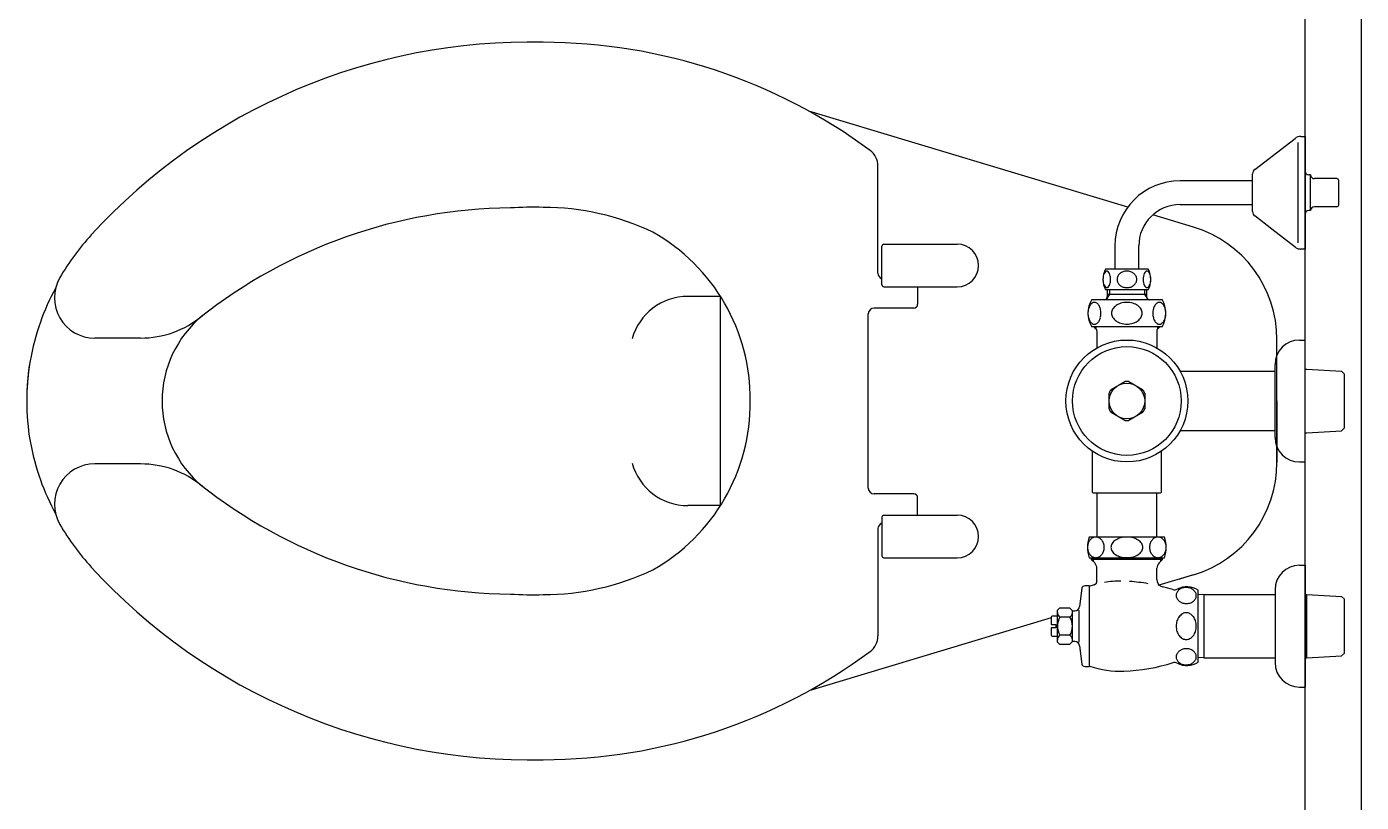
# Model space of a CAD drawing. Header units: millimetres. Extents: x 16332047 to 33387680, y -14835522 to -7015081.
# Drawn here: x 16627831 to 16628472, y -7659390 to -7659018 of the extents above; entities that cross this region are included whole.
import ezdxf

# ---------------------------------------------------------------- set-up
doc = ezdxf.new("R2010")
doc.units = ezdxf.units.MM
doc.header["$LTSCALE"] = 300
doc.header["$MEASUREMENT"] = 0
doc.layers.add('건물', color=8, linetype='CONTINUOUS')

msp = doc.modelspace()

# ---------------------------------------------------------------- linework, layer by layer
at = {"layer": '건물'}
for p, q in [((16628471.89, -7657592.83), (16628471.89, -7660427.83)), ((16628444.91, -7660220.83), (16628444.89, -7658780.83)), ((16628359.77, -7659105.08), (16628206.76, -7659058.95)), ((16628359.77, -7659105.08), (16628206.76, -7659058.95)), ((16628420.75, -7659086.93), (16628440.08, -7659072.03)), ((16628420.75, -7659086.93), (16628440.08, -7659072.03)), ((16628441.38, -7659074.01), (16628441.38, -7659122.17)), ((16628441.38, -7659074.01), (16628441.38, -7659122.17)), ((16628442.83, -7659071.09), (16628444.89, -7659071.09)), ((16628442.83, -7659071.09), (16628444.89, -7659071.09)), ((16628444.89, -7659071.09), (16628444.89, -7659125.09)), ((16628444.89, -7659071.09), (16628444.89, -7659125.09)), ((16628239.94, -7659136.71), (16628239.94, -7659085.31)), ((16628239.94, -7659136.71), (16628239.94, -7659085.31)), ((16628419.69, -7659092.37), (16628384.91, -7659092.37)), ((16628419.69, -7659092.37), (16628384.91, -7659092.37)), ((16628419.69, -7659107.11), (16628419.69, -7659089.07)), ((16628419.69, -7659107.11), (16628419.69, -7659089.07)), ((16628447.59, -7659089.54), (16628446.69, -7659089.54)), ((16628447.59, -7659089.54), (16628446.69, -7659089.54)), ((16628447.59, -7659106.64), (16628447.59, -7659089.54)), ((16628447.59, -7659106.64), (16628447.59, -7659089.54)), ((16628460.19, -7659091.34), (16628449.39, -7659091.34)), ((16628460.19, -7659091.34), (16628449.39, -7659091.34)), ((16628461.09, -7659103.94), (16628461.09, -7659092.24)), ((16628461.09, -7659103.94), (16628461.09, -7659092.24)), ((16628384.91, -7659103.8), (16628419.69, -7659103.8)), ((16628384.91, -7659103.8), (16628419.69, -7659103.8)), ((16628447.59, -7659106.64), (16628446.69, -7659106.64)), ((16628447.59, -7659106.64), (16628446.69, -7659106.64)), ((16628460.19, -7659104.84), (16628449.39, -7659104.84)), ((16628460.19, -7659104.84), (16628449.39, -7659104.84)), ((16628391.38, -7659114.61), (16628371.85, -7659108.72)), ((16628391.38, -7659114.61), (16628371.85, -7659108.72)), ((16628428.94, -7659115.57), (16628420.75, -7659109.25)), ((16628428.94, -7659115.57), (16628420.75, -7659109.25)), ((16628440.08, -7659124.15), (16628428.94, -7659115.57)), ((16628440.08, -7659124.15), (16628428.94, -7659115.57)), ((16628241.8, -7659142.28), (16628241.8, -7659123.71)), ((16628241.8, -7659142.28), (16628241.8, -7659123.71)), ((16628242.73, -7659122.78), (16628278.01, -7659122.78)), ((16628242.73, -7659122.78), (16628278.01, -7659122.78)), ((16628353.68, -7659123.6), (16628353.68, -7659134.72)), ((16628353.68, -7659123.6), (16628353.68, -7659134.72)), ((16628365.11, -7659134.72), (16628365.11, -7659123.6)), ((16628365.11, -7659134.72), (16628365.11, -7659123.6)), ((16628444.89, -7659125.09), (16628442.83, -7659125.09)), ((16628444.89, -7659125.09), (16628442.83, -7659125.09)), ((16628369.65, -7659134.72), (16628349.13, -7659134.72)), ((16628369.65, -7659134.72), (16628349.13, -7659134.72)), ((16628242.73, -7659143.21), (16628278.01, -7659143.21)), ((16628242.73, -7659143.21), (16628278.01, -7659143.21)), ((16628258.98, -7659143.21), (16628258.98, -7659151.56)), ((16628258.98, -7659143.21), (16628258.98, -7659151.56)), ((16628369.65, -7659144.62), (16628349.13, -7659144.62)), ((16628369.65, -7659144.62), (16628349.13, -7659144.62)), ((16628349.96, -7659144.62), (16628349.96, -7659148.04)), ((16628349.96, -7659144.62), (16628349.96, -7659148.04)), ((16628351.01, -7659144.62), (16628351.01, -7659146.69)), ((16628351.01, -7659144.62), (16628351.01, -7659146.69)), ((16628367.78, -7659144.62), (16628367.78, -7659146.69)), ((16628367.78, -7659144.62), (16628367.78, -7659146.69)), ((16628368.82, -7659144.62), (16628368.82, -7659148.04)), ((16628368.82, -7659144.62), (16628368.82, -7659148.04)), ((16628164.37, -7659147.83), (16628148.73, -7659147.83)), ((16628164.37, -7659147.83), (16628148.73, -7659147.83)), ((16628164.37, -7659248.15), (16628164.37, -7659147.83)), ((16628164.37, -7659248.15), (16628164.37, -7659147.83)), ((16628376.27, -7659149.39), (16628342.52, -7659149.39)), ((16628376.27, -7659149.39), (16628342.52, -7659149.39)), ((16628351.01, -7659146.69), (16628349.74, -7659148.79)), ((16628351.01, -7659146.69), (16628349.74, -7659148.79)), ((16628349.96, -7659146.69), (16628368.82, -7659146.69)), ((16628349.96, -7659146.69), (16628368.82, -7659146.69)), ((16628367.78, -7659146.69), (16628369.05, -7659148.79)), ((16628367.78, -7659146.69), (16628369.05, -7659148.79)), ((16628235.3, -7659239.77), (16628235.3, -7659156.21)), ((16628235.3, -7659239.77), (16628235.3, -7659156.21)), ((16628257.12, -7659153.42), (16628238.09, -7659153.42)), ((16628257.12, -7659153.42), (16628238.09, -7659153.42)), ((16628376.27, -7659162.44), (16628342.52, -7659162.44)), ((16628376.27, -7659162.44), (16628342.52, -7659162.44)), ((16628344.55, -7659163.35), (16628343.64, -7659162.44)), ((16628344.55, -7659163.35), (16628343.64, -7659162.44)), ((16628344.55, -7659163.35), (16628343.64, -7659162.44)), ((16628344.55, -7659163.35), (16628343.64, -7659162.44)), ((16628344.55, -7659162.44), (16628344.55, -7659163.35)), ((16628344.55, -7659162.44), (16628344.55, -7659163.35)), ((16628344.56, -7659163.35), (16628344.55, -7659163.35)), ((16628344.56, -7659163.35), (16628344.55, -7659163.35)), ((16628344.56, -7659163.35), (16628344.55, -7659163.35)), ((16628344.56, -7659163.35), (16628344.55, -7659163.35)), ((16628374.23, -7659163.35), (16628374.23, -7659162.44)), ((16628375.14, -7659162.44), (16628374.23, -7659163.35)), ((16628374.23, -7659163.35), (16628374.23, -7659162.44)), ((16628375.14, -7659162.44), (16628374.23, -7659163.35)), ((16628374.23, -7659163.35), (16628374.23, -7659163.35)), ((16628374.23, -7659163.35), (16628374.23, -7659163.35)), ((16627886.06, -7659167.81), (16627864.04, -7659167.81)), ((16627886.06, -7659167.81), (16627864.04, -7659167.81)), ((16628345.08, -7659172.48), (16628345.08, -7659164.62)), ((16628345.08, -7659172.48), (16628345.08, -7659164.62)), ((16628373.7, -7659164.62), (16628373.7, -7659172.48)), ((16628373.7, -7659164.62), (16628373.7, -7659172.48)), ((16628431.39, -7659197.99), (16628431.39, -7659168.46)), ((16628431.39, -7659227.51), (16628431.39, -7659168.46)), ((16628431.39, -7659197.99), (16628431.39, -7659168.46)), ((16628431.39, -7659227.51), (16628431.39, -7659168.46)), ((16628442.28, -7659168.74), (16628444.89, -7659168.74)), ((16628442.28, -7659168.74), (16628444.89, -7659168.74)), ((16628444.89, -7659169.1), (16628444.89, -7659168.74)), ((16628444.89, -7659169.1), (16628444.89, -7659168.74)), ((16628444.89, -7659226.88), (16628444.89, -7659169.1)), ((16628444.89, -7659226.88), (16628444.89, -7659169.1)), ((16628430.49, -7659215.45), (16628430.49, -7659180.53)), ((16628430.49, -7659215.45), (16628430.49, -7659180.53)), ((16628444.89, -7659182.78), (16628445.79, -7659182.78)), ((16628444.89, -7659182.78), (16628445.79, -7659182.78)), ((16628445.79, -7659182.78), (16628462.44, -7659183.69)), ((16628445.79, -7659182.78), (16628462.44, -7659183.69)), ((16628351.84, -7659192.47), (16628358.39, -7659188.68)), ((16628351.84, -7659192.47), (16628358.39, -7659188.68)), ((16628360.4, -7659188.68), (16628366.95, -7659192.47)), ((16628360.4, -7659188.68), (16628366.95, -7659192.47)), ((16628384.92, -7659183.7), (16628430.49, -7659183.7)), ((16628384.92, -7659183.7), (16628430.49, -7659183.7)), ((16628463.79, -7659185.05), (16628462.44, -7659183.69)), ((16628463.79, -7659185.05), (16628462.44, -7659183.69)), ((16628463.79, -7659210.93), (16628463.79, -7659185.05)), ((16628463.79, -7659210.93), (16628463.79, -7659185.05)), ((16628350.83, -7659201.77), (16628350.83, -7659194.2)), ((16628350.83, -7659201.77), (16628350.83, -7659194.2)), ((16628367.95, -7659194.2), (16628367.95, -7659201.77)), ((16628367.95, -7659194.2), (16628367.95, -7659201.77)), ((16628431.39, -7659197.99), (16628431.39, -7659227.51)), ((16628431.39, -7659197.99), (16628431.39, -7659227.51)), ((16628358.39, -7659207.3), (16628351.84, -7659203.51)), ((16628358.39, -7659207.3), (16628351.84, -7659203.51)), ((16628366.95, -7659203.51), (16628360.4, -7659207.3)), ((16628366.95, -7659203.51), (16628360.4, -7659207.3)), ((16628430.49, -7659212.28), (16628384.92, -7659212.28)), ((16628430.49, -7659212.28), (16628384.92, -7659212.28)), ((16628444.89, -7659213.2), (16628445.79, -7659213.2)), ((16628444.89, -7659213.2), (16628445.79, -7659213.2)), ((16628445.79, -7659213.2), (16628462.44, -7659212.29)), ((16628445.79, -7659213.2), (16628462.44, -7659212.29)), ((16628463.79, -7659210.93), (16628462.44, -7659212.29)), ((16628463.79, -7659210.93), (16628462.44, -7659212.29)), ((16627886.06, -7659228.16), (16627864.04, -7659228.16)), ((16627886.06, -7659228.16), (16627864.04, -7659228.16)), ((16628342.74, -7659222.04), (16628342.74, -7659241.64)), ((16628342.74, -7659222.04), (16628342.74, -7659241.64)), ((16628376.04, -7659241.64), (16628376.04, -7659222.04)), ((16628376.04, -7659241.64), (16628376.04, -7659222.04)), ((16628442.28, -7659227.24), (16628444.89, -7659227.24)), ((16628442.28, -7659227.24), (16628444.89, -7659227.24)), ((16628444.89, -7659227.24), (16628444.89, -7659226.88)), ((16628444.89, -7659227.24), (16628444.89, -7659226.88)), ((16628257.12, -7659242.56), (16628238.09, -7659242.56)), ((16628257.12, -7659242.56), (16628238.09, -7659242.56)), ((16628258.98, -7659252.77), (16628258.98, -7659244.41)), ((16628258.98, -7659252.77), (16628258.98, -7659244.41)), ((16628343.19, -7659242.09), (16628375.59, -7659242.09)), ((16628343.19, -7659242.09), (16628375.59, -7659242.09)), ((16628344.99, -7659242.32), (16628344.99, -7659242.09)), ((16628345.13, -7659242.09), (16628344.99, -7659242.32)), ((16628344.99, -7659242.32), (16628344.99, -7659242.09)), ((16628345.13, -7659242.09), (16628344.99, -7659242.32)), ((16628344.99, -7659242.32), (16628344.99, -7659263.24)), ((16628344.99, -7659242.32), (16628344.99, -7659263.24)), ((16628373.66, -7659242.09), (16628373.79, -7659242.32)), ((16628373.66, -7659242.09), (16628373.79, -7659242.32)), ((16628373.79, -7659242.32), (16628373.79, -7659242.09)), ((16628373.79, -7659242.32), (16628373.79, -7659242.09)), ((16628373.79, -7659263.24), (16628373.79, -7659242.32)), ((16628373.79, -7659263.24), (16628373.79, -7659242.32)), ((16628164.37, -7659248.15), (16628148.73, -7659248.15)), ((16628164.37, -7659248.15), (16628148.73, -7659248.15)), ((16628241.8, -7659253.7), (16628241.8, -7659272.27)), ((16628241.8, -7659253.7), (16628241.8, -7659272.27)), ((16628242.73, -7659252.77), (16628278.01, -7659252.77)), ((16628242.73, -7659252.77), (16628278.01, -7659252.77)), ((16628239.94, -7659259.27), (16628239.94, -7659310.67)), ((16628239.94, -7659259.27), (16628239.94, -7659310.67)), ((16628377.42, -7659263.24), (16628341.37, -7659263.24)), ((16628377.42, -7659263.24), (16628341.37, -7659263.24)), ((16628341.37, -7659273.14), (16628341.39, -7659273.14)), ((16628341.37, -7659273.14), (16628377.39, -7659273.14)), ((16628341.37, -7659273.14), (16628341.39, -7659273.14)), ((16628341.37, -7659273.14), (16628377.39, -7659273.14)), ((16628342.29, -7659273.14), (16628342.29, -7659274.02)), ((16628342.29, -7659273.14), (16628342.29, -7659274.02)), ((16628343.21, -7659273.14), (16628343.21, -7659274.94)), ((16628343.21, -7659273.14), (16628343.21, -7659274.94)), ((16628375.58, -7659273.14), (16628375.58, -7659274.94)), ((16628375.58, -7659273.14), (16628375.58, -7659274.94)), ((16628376.49, -7659274.02), (16628376.49, -7659273.14)), ((16628376.49, -7659274.02), (16628376.49, -7659273.14)), ((16628377.39, -7659273.14), (16628377.42, -7659273.14)), ((16628377.39, -7659273.14), (16628377.42, -7659273.14)), ((16628242.73, -7659273.2), (16628278.01, -7659273.2)), ((16628242.73, -7659273.2), (16628278.01, -7659273.2)), ((16628342.29, -7659274.02), (16628343.94, -7659275.67)), ((16628376.49, -7659274.02), (16628342.29, -7659274.02)), ((16628342.29, -7659274.02), (16628343.94, -7659275.67)), ((16628376.49, -7659274.02), (16628342.29, -7659274.02)), ((16628344.99, -7659284.45), (16628344.99, -7659278.22)), ((16628344.99, -7659284.45), (16628344.99, -7659278.22)), ((16628373.79, -7659283.58), (16628373.79, -7659278.22)), ((16628373.79, -7659283.58), (16628373.79, -7659278.22)), ((16628374.85, -7659275.67), (16628376.49, -7659274.02)), ((16628374.85, -7659275.67), (16628376.49, -7659274.02)), ((16628442.28, -7659276.74), (16628444.89, -7659276.74)), ((16628442.28, -7659276.74), (16628444.89, -7659276.74)), ((16628444.89, -7659276.74), (16628444.89, -7659335.24)), ((16628444.89, -7659276.74), (16628444.89, -7659335.24)), ((16628391.38, -7659281.37), (16628374.24, -7659286.53)), ((16628391.38, -7659281.37), (16628374.24, -7659286.53)), ((16628391.38, -7659281.37), (16628384.58, -7659283.42)), ((16628391.38, -7659281.37), (16628384.58, -7659283.42)), ((16628337.8, -7659287.82), (16628336.69, -7659296.6)), ((16628337.8, -7659287.82), (16628336.69, -7659296.6)), ((16628341.12, -7659286.64), (16628339.14, -7659286.64)), ((16628341.12, -7659286.64), (16628339.14, -7659286.64)), ((16628341.39, -7659287.09), (16628341.67, -7659286.82)), ((16628341.39, -7659287.09), (16628341.67, -7659286.82)), ((16628341.39, -7659325.07), (16628341.39, -7659286.91)), ((16628341.39, -7659325.07), (16628341.39, -7659286.91)), ((16628341.39, -7659288.44), (16628341.39, -7659287.09)), ((16628341.39, -7659288.44), (16628341.39, -7659287.09)), ((16628393.59, -7659323.29), (16628393.59, -7659288.69)), ((16628393.59, -7659323.29), (16628393.59, -7659288.69)), ((16628396.29, -7659290.78), (16628393.59, -7659290.93)), ((16628396.29, -7659290.78), (16628393.59, -7659290.93)), ((16628396.29, -7659290.78), (16628430.49, -7659290.78)), ((16628396.29, -7659290.78), (16628396.29, -7659321.2)), ((16628396.29, -7659290.78), (16628430.49, -7659290.78)), ((16628396.29, -7659290.78), (16628396.29, -7659321.2)), ((16628430.49, -7659288.53), (16628430.49, -7659323.45)), ((16628430.49, -7659288.53), (16628430.49, -7659323.45)), ((16628444.89, -7659290.78), (16628445.79, -7659290.78)), ((16628444.89, -7659290.78), (16628445.79, -7659290.78)), ((16628445.79, -7659292.29), (16628444.89, -7659291.77)), ((16628445.79, -7659292.29), (16628444.89, -7659291.77)), ((16628445.79, -7659290.78), (16628462.44, -7659291.69)), ((16628445.79, -7659321.2), (16628445.79, -7659290.78)), ((16628445.79, -7659290.78), (16628462.44, -7659291.69)), ((16628445.79, -7659321.2), (16628445.79, -7659290.78)), ((16628463.79, -7659293.05), (16628462.44, -7659291.69)), ((16628463.79, -7659293.05), (16628462.44, -7659291.69)), ((16628326.09, -7659298.38), (16628327.26, -7659297.21)), ((16628326.09, -7659298.38), (16628327.26, -7659297.21)), ((16628326.09, -7659313.59), (16628326.09, -7659298.38)), ((16628326.09, -7659313.59), (16628326.09, -7659298.38)), ((16628327.26, -7659297.21), (16628331.9, -7659297.21)), ((16628327.26, -7659297.21), (16628331.9, -7659297.21)), ((16628331.9, -7659297.21), (16628333.25, -7659298.56)), ((16628331.9, -7659297.21), (16628333.25, -7659298.56)), ((16628333.25, -7659313.41), (16628333.25, -7659298.56)), ((16628333.25, -7659298.56), (16628334.46, -7659298.56)), ((16628333.25, -7659313.41), (16628333.25, -7659298.56)), ((16628333.25, -7659298.56), (16628334.46, -7659298.56)), ((16628336.44, -7659313.59), (16628336.44, -7659298.38)), ((16628336.44, -7659313.59), (16628336.44, -7659298.38)), ((16628463.79, -7659318.93), (16628463.79, -7659293.05)), ((16628463.79, -7659318.93), (16628463.79, -7659293.05)), ((16628323.05, -7659301.97), (16628206.76, -7659337.03)), ((16628323.05, -7659301.97), (16628206.76, -7659337.03)), ((16628323.05, -7659301.71), (16628323.05, -7659305.18)), ((16628323.05, -7659301.71), (16628323.05, -7659305.18)), ((16628323.05, -7659305.18), (16628325.3, -7659305.18)), ((16628323.05, -7659305.18), (16628325.3, -7659305.18)), ((16628326.09, -7659301.26), (16628323.5, -7659301.26)), ((16628326.09, -7659301.26), (16628323.5, -7659301.26)), ((16628325.3, -7659305.18), (16628325.3, -7659305.99)), ((16628325.3, -7659305.18), (16628325.3, -7659305.99)), ((16628326.09, -7659301.26), (16628326.09, -7659301.04)), ((16628326.09, -7659301.26), (16628326.09, -7659301.04)), ((16628332.08, -7659301.6), (16628327.26, -7659301.6)), ((16628332.08, -7659301.6), (16628327.26, -7659301.6)), ((16628323.05, -7659306.8), (16628323.05, -7659310.26)), ((16628325.3, -7659306.8), (16628323.05, -7659306.8)), ((16628323.05, -7659306.8), (16628323.05, -7659310.26)), ((16628325.3, -7659306.8), (16628323.05, -7659306.8)), ((16628323.5, -7659310.71), (16628326.09, -7659310.71)), ((16628323.5, -7659310.71), (16628326.09, -7659310.71)), ((16628325.3, -7659305.99), (16628325.3, -7659306.8)), ((16628325.3, -7659305.99), (16628325.3, -7659306.8)), ((16628326.09, -7659310.94), (16628326.09, -7659310.71)), ((16628326.09, -7659310.94), (16628326.09, -7659310.71)), ((16628332.08, -7659310.38), (16628327.26, -7659310.38)), ((16628332.08, -7659310.38), (16628327.26, -7659310.38)), ((16628327.26, -7659314.76), (16628326.09, -7659313.59)), ((16628327.26, -7659314.76), (16628326.09, -7659313.59)), ((16628331.9, -7659314.76), (16628327.26, -7659314.76)), ((16628331.9, -7659314.76), (16628327.26, -7659314.76)), ((16628333.25, -7659313.41), (16628331.9, -7659314.76)), ((16628333.25, -7659313.41), (16628331.9, -7659314.76)), ((16628334.46, -7659313.41), (16628333.25, -7659313.41)), ((16628334.46, -7659313.41), (16628333.25, -7659313.41)), ((16628336.69, -7659315.38), (16628337.8, -7659324.16)), ((16628336.69, -7659315.38), (16628337.8, -7659324.16)), ((16628396.29, -7659321.2), (16628393.59, -7659321.05)), ((16628396.29, -7659321.2), (16628393.59, -7659321.05)), ((16628396.29, -7659321.2), (16628430.49, -7659321.2)), ((16628396.29, -7659321.2), (16628430.49, -7659321.2)), ((16628445.79, -7659319.69), (16628444.89, -7659320.21)), ((16628445.79, -7659319.69), (16628444.89, -7659320.21)), ((16628444.89, -7659321.2), (16628445.79, -7659321.2)), ((16628444.89, -7659321.2), (16628445.79, -7659321.2)), ((16628445.79, -7659321.2), (16628462.44, -7659320.29)), ((16628445.79, -7659321.2), (16628462.44, -7659320.29)), ((16628463.79, -7659318.93), (16628462.44, -7659320.29)), ((16628463.79, -7659318.93), (16628462.44, -7659320.29)), ((16628339.14, -7659325.34), (16628341.12, -7659325.34)), ((16628339.14, -7659325.34), (16628341.12, -7659325.34)), ((16628341.67, -7659325.16), (16628341.39, -7659324.89)), ((16628341.67, -7659325.16), (16628341.39, -7659324.89)), ((16628442.28, -7659335.24), (16628444.89, -7659335.24)), ((16628442.28, -7659335.24), (16628444.89, -7659335.24))]:
    msp.add_line(p, q, dxfattribs=at)
for radius in [29.25, 29.25, 26.1, 26.1, 8.56, 8.56]:
    msp.add_circle((16628359.39, -7659197.99), radius, dxfattribs=at)
for centre, radius, start, end in [((16628072.54, -7659310.91), 285.04, 88.63682, 137.49609), ((16628072.54, -7659310.91), 285.04, 88.63682, 137.49609), ((16628078.78, -7659290.56), 264.62, 53.4988, 89.8822), ((16628078.78, -7659290.56), 264.62, 53.4988, 89.8822), ((16628442.83, -7659075.59), 4.5, 90, 127.62623), ((16628442.83, -7659075.59), 4.5, 90, 127.62623), ((16628230.66, -7659085.31), 9.28, 0, 53.4988), ((16628230.66, -7659085.31), 9.28, 0, 53.4988), ((16628422.39, -7659089.07), 2.7, 127.62623, 150.54258), ((16628422.39, -7659089.07), 2.7, 127.62623, 150.54258), ((16628384.91, -7659123.6), 31.23, 90, 180), ((16628384.91, -7659123.6), 31.23, 90, 180), ((16628422.39, -7659089.07), 2.7, 150.54258, 180), ((16628422.39, -7659089.07), 2.7, 150.54258, 180), ((16628446.69, -7659087.74), 1.8, 180, 270), ((16628446.69, -7659087.74), 1.8, 180, 270), ((16628449.39, -7659089.54), 1.8, 180, 270), ((16628449.39, -7659089.54), 1.8, 180, 270), ((16628460.19, -7659092.24), 0.9, 0, 90), ((16628460.19, -7659092.24), 0.9, 0, 90), ((16628065.82, -7659348.82), 243.44, 90.53919, 128.38027), ((16628065.82, -7659348.82), 243.44, 90.53919, 128.38027), ((16628073.88, -7659259.16), 154.12, 87.97752, 93.85082), ((16628073.88, -7659259.16), 154.12, 87.97752, 93.85082), ((16628079.32, -7659227.7), 122.56, 64.60727, 90), ((16628079.32, -7659227.7), 122.56, 64.60727, 90), ((16628384.91, -7659123.6), 19.8, 90, 180), ((16628384.91, -7659123.6), 19.8, 90, 180), ((16628446.69, -7659108.44), 1.8, 90, 180), ((16628446.69, -7659108.44), 1.8, 90, 180), ((16628449.39, -7659106.64), 1.8, 90, 180), ((16628449.39, -7659106.64), 1.8, 90, 180), ((16628460.19, -7659103.94), 0.9, 270, 0), ((16628460.19, -7659103.94), 0.9, 270, 0), ((16628422.39, -7659107.11), 2.7, 180, 209.45742), ((16628422.39, -7659107.11), 2.7, 180, 209.45742), ((16628422.39, -7659107.11), 2.7, 209.45742, 232.37377), ((16628422.39, -7659107.11), 2.7, 209.45742, 232.37377), ((16627949.33, -7659197.99), 117.92, 137.49609, 149.87533), ((16627949.33, -7659197.99), 117.92, 137.49609, 149.87533), ((16628086.75, -7659197.06), 91.92, 359.42124, 60.59678), ((16628086.75, -7659197.06), 91.92, 359.42124, 60.59678), ((16628375.15, -7659168.46), 56.25, 0, 73.22312), ((16628375.15, -7659168.46), 56.25, 0, 73.22312), ((16628242.73, -7659123.71), 0.928, 90, 180), ((16628242.73, -7659123.71), 0.928, 90, 180), ((16628278.01, -7659133), 10.21, 270, 90), ((16628278.01, -7659133), 10.21, 270, 90), ((16628442.83, -7659120.59), 4.5, 232.37376, 250.08149), ((16628442.83, -7659120.59), 4.5, 232.37376, 250.08149), ((16628442.83, -7659120.59), 4.5, 250.08149, 270), ((16628442.83, -7659120.59), 4.5, 250.08149, 270), ((16628242.73, -7659136.71), 2.79, 180, 250.52878), ((16628242.73, -7659136.71), 2.79, 180, 250.52878), ((16628358.61, -7659139.67), 10.69, 152.41827, 207.58173), ((16628358.61, -7659139.67), 10.69, 152.41827, 207.58173), ((16628356.33, -7659139.67), 8.41, 169.03413, 179.99996), ((16628356.33, -7659139.67), 8.41, 169.03413, 179.99996), ((16628353.07, -7659139.04), 5.09, 154.93055, 169.03407), ((16628353.07, -7659139.04), 5.09, 154.93055, 169.03407), ((16628351.03, -7659138.08), 2.84, 131.52422, 154.93056), ((16628351.03, -7659138.08), 2.84, 131.52422, 154.93056), ((16628349.76, -7659136.65), 0.929, 89.99997, 131.52429), ((16628349.76, -7659136.65), 0.929, 89.99997, 131.52429), ((16628349.76, -7659136.65), 0.929, 48.47574, 90.00006), ((16628349.76, -7659136.65), 0.929, 48.47574, 90.00006), ((16628348.5, -7659138.08), 2.84, 25.06944, 48.47579), ((16628348.5, -7659138.08), 2.84, 25.06944, 48.47579), ((16628346.45, -7659139.04), 5.09, 10.96593, 25.06945), ((16628346.45, -7659139.04), 5.09, 10.96593, 25.06945), ((16628343.2, -7659139.67), 8.41, 0.00004, 10.96587), ((16628343.2, -7659139.67), 8.41, 0.00004, 10.96587), ((16628357.98, -7659139.67), 3.33, 153.62527, 179.99995), ((16628357.98, -7659139.67), 3.33, 153.62527, 179.99995), ((16628358.66, -7659140.01), 4.09, 129.87378, 153.62526), ((16628358.66, -7659140.01), 4.09, 129.87378, 153.62526), ((16628359.11, -7659140.54), 4.78, 109.08629, 129.87376), ((16628359.11, -7659140.54), 4.78, 109.08629, 129.87376), ((16628359.39, -7659141.37), 5.66, 90, 109.08636), ((16628359.39, -7659141.37), 5.66, 90, 109.08636), ((16628359.39, -7659141.37), 5.66, 70.91364, 90), ((16628359.39, -7659141.37), 5.66, 70.91364, 90), ((16628359.68, -7659140.54), 4.78, 50.12622, 70.91369), ((16628359.68, -7659140.54), 4.78, 50.12622, 70.91369), ((16628360.12, -7659140.01), 4.09, 26.37476, 50.12624), ((16628360.12, -7659140.01), 4.09, 26.37476, 50.12624), ((16628360.81, -7659139.67), 3.33, 0.00005, 26.37473), ((16628360.81, -7659139.67), 3.33, 0.00005, 26.37473), ((16628375.59, -7659139.67), 8.41, 169.03413, 179.99996), ((16628375.59, -7659139.67), 8.41, 169.03413, 179.99996), ((16628372.33, -7659139.04), 5.09, 154.93055, 169.03407), ((16628372.33, -7659139.04), 5.09, 154.93055, 169.03407), ((16628370.29, -7659138.08), 2.84, 131.52421, 154.93056), ((16628370.29, -7659138.08), 2.84, 131.52421, 154.93056), ((16628369.02, -7659136.65), 0.929, 89.99994, 131.52426), ((16628369.02, -7659136.65), 0.929, 89.99994, 131.52426), ((16628369.02, -7659136.65), 0.929, 48.47572, 90.00003), ((16628369.02, -7659136.65), 0.929, 48.47571, 90.00003), ((16628367.76, -7659138.08), 2.84, 25.06944, 48.47578), ((16628367.76, -7659138.08), 2.84, 25.06944, 48.47578), ((16628360.18, -7659139.67), 10.69, 332.41827, 27.58173), ((16628360.18, -7659139.67), 10.69, 332.41827, 27.58173), ((16628365.71, -7659139.04), 5.09, 10.96593, 25.06945), ((16628365.71, -7659139.04), 5.09, 10.96593, 25.06945), ((16628362.46, -7659139.67), 8.41, 0.00004, 10.96587), ((16628362.46, -7659139.67), 8.41, 0.00004, 10.96587), ((16627943.91, -7659197.99), 112.5, 151.22818, 160.35031), ((16627943.91, -7659197.99), 112.5, 151.22818, 160.35031), ((16627864.04, -7659148.5), 19.31, 149.87533, 270), ((16627864.04, -7659148.5), 19.31, 149.87533, 270), ((16628242.73, -7659142.28), 0.928, 180, 270), ((16628242.73, -7659142.28), 0.928, 180, 270), ((16628356.33, -7659139.67), 8.41, 180.00004, 190.96587), ((16628356.33, -7659139.67), 8.41, 180.00004, 190.96587), ((16628353.07, -7659140.3), 5.09, 190.96593, 205.06945), ((16628353.07, -7659140.3), 5.09, 190.96593, 205.06945), ((16628351.03, -7659141.26), 2.84, 205.06944, 228.47579), ((16628351.03, -7659141.26), 2.84, 205.06944, 228.47579), ((16628349.76, -7659142.68), 0.929, 228.47572, 270.00003), ((16628349.76, -7659142.68), 0.929, 228.47572, 270.00003), ((16628349.76, -7659142.68), 0.929, 269.99994, 311.52426), ((16628349.76, -7659142.68), 0.929, 269.99994, 311.52426), ((16628348.5, -7659141.26), 2.84, 311.52422, 334.93056), ((16628348.5, -7659141.26), 2.84, 311.52422, 334.93056), ((16628346.45, -7659140.3), 5.09, 334.93055, 349.03407), ((16628346.45, -7659140.3), 5.09, 334.93055, 349.03407), ((16628343.2, -7659139.67), 8.41, 349.03413, 359.99996), ((16628343.2, -7659139.67), 8.41, 349.03413, 359.99996), ((16628357.98, -7659139.67), 3.33, 180.00005, 206.37473), ((16628357.98, -7659139.67), 3.33, 180.00005, 206.37473), ((16628358.66, -7659139.33), 4.09, 206.37474, 230.12622), ((16628358.66, -7659139.33), 4.09, 206.37474, 230.12622), ((16628359.11, -7659138.8), 4.78, 230.12624, 250.91371), ((16628359.11, -7659138.8), 4.78, 230.12624, 250.91371), ((16628359.39, -7659137.97), 5.66, 250.91364, 270), ((16628359.39, -7659137.97), 5.66, 250.91364, 270), ((16628359.39, -7659137.97), 5.66, 270, 289.08636), ((16628359.39, -7659137.97), 5.66, 270, 289.08636), ((16628359.68, -7659138.8), 4.78, 289.08631, 309.87378), ((16628359.68, -7659138.8), 4.78, 289.08631, 309.87378), ((16628360.12, -7659139.33), 4.09, 309.87376, 333.62524), ((16628360.12, -7659139.33), 4.09, 309.87376, 333.62524), ((16628360.81, -7659139.67), 3.33, 333.62527, 359.99995), ((16628360.81, -7659139.67), 3.33, 333.62527, 359.99995), ((16628375.59, -7659139.67), 8.41, 180.00004, 190.96587), ((16628375.59, -7659139.67), 8.41, 180.00004, 190.96587), ((16628372.33, -7659140.3), 5.09, 190.96593, 205.06945), ((16628372.33, -7659140.3), 5.09, 190.96593, 205.06945), ((16628370.29, -7659141.26), 2.84, 205.06944, 228.47578), ((16628370.29, -7659141.26), 2.84, 205.06944, 228.47578), ((16628369.02, -7659142.68), 0.929, 228.47574, 270.00006), ((16628369.02, -7659142.68), 0.929, 228.47574, 270.00006), ((16628369.02, -7659142.68), 0.929, 269.99997, 311.52428), ((16628369.02, -7659142.68), 0.929, 269.99997, 311.52428), ((16628367.76, -7659141.26), 2.84, 311.52421, 334.93056), ((16628367.76, -7659141.26), 2.84, 311.52421, 334.93056), ((16628365.71, -7659140.3), 5.09, 334.93055, 349.03407), ((16628365.71, -7659140.3), 5.09, 334.93055, 349.03407), ((16628362.46, -7659139.67), 8.41, 349.03413, 359.99996), ((16628362.46, -7659139.67), 8.41, 349.03413, 359.99996), ((16628148.73, -7659175.68), 27.85, 90, 164.43785), ((16628148.73, -7659175.68), 27.85, 90, 164.43785), ((16628353.4, -7659155.91), 12.69, 149.05704, 210.94296), ((16628353.4, -7659155.91), 12.69, 149.05704, 210.94296), ((16628344.94, -7659154.17), 3.85, 124.89144, 149.29186), ((16628344.94, -7659154.17), 3.85, 124.89144, 149.29186), ((16628343.83, -7659152.58), 1.91, 90, 124.89147), ((16628343.83, -7659152.58), 1.91, 90, 124.89147), ((16628343.83, -7659152.58), 1.91, 55.10852, 90), ((16628343.83, -7659152.58), 1.91, 55.10852, 90), ((16628342.72, -7659154.17), 3.85, 30.70814, 55.10856), ((16628342.72, -7659154.17), 3.85, 30.70814, 55.10856), ((16628348.61, -7659148.04), 1.35, 270, 0), ((16628348.61, -7659148.04), 1.35, 270, 0), ((16628358.66, -7659158.5), 7.7, 106.3938, 125.38456), ((16628358.66, -7659158.5), 7.7, 106.3938, 125.38456), ((16628359.39, -7659161.01), 10.31, 89.99995, 106.39382), ((16628359.39, -7659161.01), 10.31, 89.99995, 106.39382), ((16628359.39, -7659161.01), 10.31, 73.60618, 90.00005), ((16628359.39, -7659161.01), 10.31, 73.60618, 90.00005), ((16628360.13, -7659158.5), 7.7, 54.61544, 73.6062), ((16628360.13, -7659158.5), 7.7, 54.61544, 73.6062), ((16628370.17, -7659148.04), 1.35, 180, 270), ((16628370.17, -7659148.04), 1.35, 180, 270), ((16628376.07, -7659154.17), 3.85, 124.89144, 149.29186), ((16628376.07, -7659154.17), 3.85, 124.89144, 149.29186), ((16628374.96, -7659152.58), 1.91, 90, 124.89148), ((16628374.96, -7659152.58), 1.91, 90, 124.89148), ((16628374.96, -7659152.58), 1.91, 55.10853, 90), ((16628374.96, -7659152.58), 1.91, 55.10853, 90), ((16628373.85, -7659154.17), 3.85, 30.70814, 55.10856), ((16628373.85, -7659154.17), 3.85, 30.70814, 55.10856), ((16628365.38, -7659155.91), 12.69, 329.05704, 30.94296), ((16628365.38, -7659155.91), 12.69, 329.05704, 30.94296), ((16627886.06, -7659121.39), 46.42, 270, 309.5537), ((16627886.06, -7659121.39), 46.42, 270, 309.5537), ((16627949.33, -7659197.99), 52.92, 129.55371, 230.4463), ((16627949.33, -7659197.99), 52.92, 129.55371, 230.4463), ((16627949.33, -7659197.99), 52.92, 129.03419, 129.5537), ((16627949.33, -7659197.99), 52.92, 129.03419, 129.5537), ((16628238.09, -7659156.21), 2.79, 90, 180), ((16628238.09, -7659156.21), 2.79, 90, 180), ((16628257.12, -7659151.56), 1.86, 270, 0), ((16628257.12, -7659151.56), 1.86, 270, 0), ((16628349.52, -7659155.91), 8.81, 166.17848, 180), ((16628349.52, -7659155.91), 8.81, 166.17848, 180), ((16628349.52, -7659155.91), 8.81, 180, 193.82152), ((16628349.52, -7659155.91), 8.81, 180, 193.82152), ((16628346.71, -7659155.22), 5.91, 149.29174, 166.1785), ((16628346.71, -7659155.22), 5.91, 149.29174, 166.1785), ((16628340.95, -7659155.22), 5.91, 13.82147, 30.70823), ((16628340.95, -7659155.22), 5.91, 13.82147, 30.70823), ((16628338.14, -7659155.91), 8.81, 0.00002, 13.82155), ((16628338.14, -7659155.91), 8.81, 0.00002, 13.82155), ((16628338.14, -7659155.91), 8.81, 346.17845, 359.99998), ((16628338.14, -7659155.91), 8.81, 346.17845, 359.99998), ((16628355.81, -7659155.91), 3.77, 149.74982, 179.99996), ((16628355.81, -7659155.91), 3.77, 149.74982, 179.99996), ((16628355.81, -7659155.91), 3.77, 180.00004, 210.25018), ((16628355.81, -7659155.91), 3.77, 180.00004, 210.25018), ((16628357.53, -7659156.92), 5.76, 125.38449, 149.74979), ((16628357.53, -7659156.92), 5.76, 125.38449, 149.74979), ((16628357.53, -7659154.91), 5.76, 210.25021, 234.61551), ((16628357.53, -7659154.91), 5.76, 210.25021, 234.61551), ((16628361.26, -7659156.92), 5.76, 30.25021, 54.61551), ((16628361.26, -7659156.92), 5.76, 30.25021, 54.61551), ((16628361.26, -7659154.91), 5.76, 305.38449, 329.74979), ((16628361.26, -7659154.91), 5.76, 305.38449, 329.74979), ((16628362.98, -7659155.91), 3.77, 0.00004, 30.25018), ((16628362.98, -7659155.91), 3.77, 0.00004, 30.25018), ((16628362.98, -7659155.91), 3.77, 329.74982, 359.99996), ((16628362.98, -7659155.91), 3.77, 329.74982, 359.99996), ((16628380.65, -7659155.91), 8.81, 166.17847, 180), ((16628380.65, -7659155.91), 8.81, 166.17847, 180), ((16628380.65, -7659155.91), 8.81, 180, 193.82152), ((16628380.65, -7659155.91), 8.81, 180, 193.82152), ((16628377.84, -7659155.22), 5.91, 149.29174, 166.1785), ((16628377.84, -7659155.22), 5.91, 149.29174, 166.1785), ((16628372.08, -7659155.22), 5.91, 13.82147, 30.70823), ((16628372.08, -7659155.22), 5.91, 13.82147, 30.70823), ((16628369.27, -7659155.91), 8.81, 0.00003, 13.82155), ((16628369.27, -7659155.91), 8.81, 0.00002, 13.82155), ((16628369.27, -7659155.91), 8.81, 346.17845, 359.99998), ((16628369.27, -7659155.91), 8.81, 346.17845, 359.99998), ((16627943.91, -7659197.99), 112.5, 160.35031, 180), ((16627943.91, -7659197.99), 112.5, 160.35031, 180), ((16628346.71, -7659156.61), 5.91, 193.82151, 210.70827), ((16628346.71, -7659156.61), 5.91, 193.82151, 210.70827), ((16628344.94, -7659157.66), 3.85, 210.70814, 235.10856), ((16628344.94, -7659157.66), 3.85, 210.70814, 235.10856), ((16628343.83, -7659159.25), 1.91, 235.10852, 270), ((16628343.83, -7659159.25), 1.91, 235.10852, 270), ((16628343.83, -7659159.25), 1.91, 270, 304.89147), ((16628343.83, -7659159.25), 1.91, 270, 304.89147), ((16628343.28, -7659164.62), 1.8, 0, 44.86995), ((16628343.28, -7659164.62), 1.8, 0, 44.86995), ((16628342.72, -7659157.66), 3.85, 304.89144, 329.29186), ((16628342.72, -7659157.66), 3.85, 304.89144, 329.29186), ((16628340.95, -7659156.61), 5.91, 329.29176, 346.17851), ((16628340.95, -7659156.61), 5.91, 329.29176, 346.17851), ((16628358.66, -7659153.33), 7.7, 234.61544, 253.6062), ((16628358.66, -7659153.33), 7.7, 234.61544, 253.6062), ((16628359.39, -7659150.82), 10.31, 253.60618, 270.00005), ((16628359.39, -7659150.82), 10.31, 253.60618, 270.00005), ((16628359.39, -7659150.82), 10.31, 269.99995, 286.39382), ((16628359.39, -7659150.82), 10.31, 269.99995, 286.39382), ((16628360.13, -7659153.33), 7.7, 286.3938, 305.38456), ((16628360.13, -7659153.33), 7.7, 286.3938, 305.38456), ((16628377.84, -7659156.61), 5.91, 193.82151, 210.70827), ((16628377.84, -7659156.61), 5.91, 193.82151, 210.70827), ((16628376.07, -7659157.66), 3.85, 210.70814, 235.10856), ((16628376.07, -7659157.66), 3.85, 210.70814, 235.10856), ((16628375.5, -7659164.62), 1.8, 135.13005, 180), ((16628375.5, -7659164.62), 1.8, 135.13005, 180), ((16628374.96, -7659159.25), 1.91, 235.10853, 270), ((16628374.96, -7659159.25), 1.91, 235.10853, 270), ((16628374.96, -7659159.25), 1.91, 270, 304.89148), ((16628374.96, -7659159.25), 1.91, 270, 304.89148), ((16628373.85, -7659157.66), 3.85, 304.89144, 329.29186), ((16628373.85, -7659157.66), 3.85, 304.89144, 329.29186), ((16628372.08, -7659156.61), 5.91, 329.29176, 346.17851), ((16628372.08, -7659156.61), 5.91, 329.29176, 346.17852), ((16628442.28, -7659180.53), 11.79, 90, 180), ((16628442.28, -7659180.53), 11.79, 90, 180), ((16627949.33, -7659197.99), 117.92, 171.48213, 180), ((16627949.33, -7659197.99), 117.92, 171.48213, 180), ((16628359.39, -7659197.99), 9.36, 83.85455, 96.14545), ((16628359.39, -7659197.99), 9.36, 83.85455, 96.14545), ((16628359.39, -7659197.99), 9.36, 143.85455, 156.14545), ((16628359.39, -7659197.99), 9.36, 143.85455, 156.14545), ((16628359.39, -7659197.99), 9.36, 23.85455, 36.14545), ((16628359.39, -7659197.99), 9.36, 23.85455, 36.14545), ((16627943.91, -7659197.99), 112.5, 180, 199.64969), ((16627943.91, -7659197.99), 112.5, 180, 199.64969), ((16628086.75, -7659198.92), 91.92, 299.40322, 0.57876), ((16628086.75, -7659198.92), 91.92, 299.40322, 0.57876), ((16628359.39, -7659197.99), 9.36, 203.85455, 216.14545), ((16628359.39, -7659197.99), 9.36, 203.85455, 216.14545), ((16628359.39, -7659197.99), 9.36, 323.85455, 336.14545), ((16628359.39, -7659197.99), 9.36, 323.85455, 336.14545), ((16628359.39, -7659197.99), 9.36, 263.85455, 276.14545), ((16628359.39, -7659197.99), 9.36, 263.85455, 276.14545), ((16628442.28, -7659215.45), 11.79, 180, 270), ((16628442.28, -7659215.45), 11.79, 180, 270), ((16627864.04, -7659247.48), 19.31, 90, 210.12467), ((16627864.04, -7659247.48), 19.31, 90, 210.12467), ((16627886.06, -7659274.59), 46.42, 50.4463, 90), ((16627886.06, -7659274.59), 46.42, 50.4463, 90), ((16628148.73, -7659220.29), 27.85, 195.56215, 270), ((16628148.73, -7659220.29), 27.85, 195.56215, 270), ((16628375.15, -7659227.51), 56.25, 286.77689, 0), ((16628375.15, -7659227.51), 56.25, 286.77689, 0), ((16627943.91, -7659197.99), 112.5, 199.64969, 208.83734), ((16627943.91, -7659197.99), 112.5, 199.64969, 208.83734), ((16628065.82, -7659047.16), 243.44, 231.61973, 269.46081), ((16628065.82, -7659047.16), 243.44, 231.61973, 269.46081), ((16627949.33, -7659197.99), 52.92, 230.44629, 230.9658), ((16627949.33, -7659197.99), 52.92, 230.44629, 230.9658), ((16628238.09, -7659239.77), 2.79, 180, 270), ((16628238.09, -7659239.77), 2.79, 180, 270), ((16628257.12, -7659244.41), 1.86, 0, 90), ((16628257.12, -7659244.41), 1.86, 0, 90), ((16628343.19, -7659241.64), 0.45, 180, 270), ((16628343.19, -7659241.64), 0.45, 180, 270), ((16628375.59, -7659241.64), 0.45, 270, 0), ((16628375.59, -7659241.64), 0.45, 270, 0), ((16628242.73, -7659253.7), 0.928, 90, 180), ((16628242.73, -7659253.7), 0.928, 90, 180), ((16628278.01, -7659262.98), 10.21, 270, 90), ((16628278.01, -7659262.98), 10.21, 270, 90), ((16627949.33, -7659197.99), 117.92, 210.12467, 222.50391), ((16627949.33, -7659197.99), 117.92, 210.12467, 222.50391), ((16628242.73, -7659259.27), 2.79, 109.47122, 180), ((16628242.73, -7659259.27), 2.79, 109.47122, 180), ((16628354.89, -7659268.19), 14.4, 159.89449, 180), ((16628354.89, -7659268.19), 14.4, 159.89449, 180), ((16628346.59, -7659268.19), 6.09, 161.45663, 180.00006), ((16628346.59, -7659268.19), 6.09, 161.45663, 180.00006), ((16628345.57, -7659267.85), 5.02, 140.99885, 161.45669), ((16628345.57, -7659267.85), 5.02, 140.99885, 161.45669), ((16628344.92, -7659267.32), 4.18, 117.08937, 140.99887), ((16628344.92, -7659267.32), 4.18, 117.08937, 140.99887), ((16628344.5, -7659266.51), 3.27, 90.00002, 117.08934), ((16628344.5, -7659266.51), 3.27, 90.00002, 117.08934), ((16628344.5, -7659266.51), 3.27, 62.91066, 89.99998), ((16628344.5, -7659266.51), 3.27, 62.91066, 89.99998), ((16628344.09, -7659267.32), 4.18, 39.00111, 62.91061), ((16628344.09, -7659267.32), 4.18, 39.00111, 62.91061), ((16628343.44, -7659267.85), 5.02, 18.54331, 39.00115), ((16628343.44, -7659267.85), 5.02, 18.54331, 39.00115), ((16628342.42, -7659268.19), 6.09, 359.99997, 18.5434), ((16628342.42, -7659268.19), 6.09, 359.99997, 18.5434), ((16628355.05, -7659268.19), 3.29, 147.44911, 180.00003), ((16628355.05, -7659268.19), 3.29, 147.44911, 180.00003), ((16628357.13, -7659269.51), 5.75, 122.9801, 147.44917), ((16628357.13, -7659269.51), 5.75, 122.9801, 147.44917), ((16628358.5, -7659271.62), 8.26, 105.04491, 122.98006), ((16628358.5, -7659271.62), 8.26, 105.04491, 122.98006), ((16628359.39, -7659274.95), 11.71, 90.00002, 105.04487), ((16628359.39, -7659274.95), 11.71, 90.00002, 105.04487), ((16628359.39, -7659274.95), 11.71, 74.95512, 89.99997), ((16628359.39, -7659274.95), 11.71, 74.95512, 89.99997), ((16628360.29, -7659271.62), 8.26, 57.01994, 74.95509), ((16628360.29, -7659271.62), 8.26, 57.01994, 74.95509), ((16628361.66, -7659269.51), 5.75, 32.55084, 57.01991), ((16628361.66, -7659269.51), 5.75, 32.55084, 57.01991), ((16628363.73, -7659268.19), 3.29, 359.99997, 32.55089), ((16628363.73, -7659268.19), 3.29, 359.99997, 32.55089), ((16628376.37, -7659268.19), 6.09, 161.4566, 180.00003), ((16628376.37, -7659268.19), 6.09, 161.4566, 180.00003), ((16628375.35, -7659267.85), 5.02, 140.99888, 161.45672), ((16628375.35, -7659267.85), 5.02, 140.99888, 161.45672), ((16628374.7, -7659267.32), 4.18, 117.08937, 140.99887), ((16628374.7, -7659267.32), 4.18, 117.08937, 140.99887), ((16628374.29, -7659266.51), 3.27, 90.00002, 117.08934), ((16628374.29, -7659266.51), 3.27, 90.00002, 117.08934), ((16628374.29, -7659266.51), 3.27, 62.91066, 89.99998), ((16628374.29, -7659266.51), 3.27, 62.91066, 89.99998), ((16628373.87, -7659267.32), 4.18, 39.00113, 62.91063), ((16628373.87, -7659267.32), 4.18, 39.00113, 62.91063), ((16628373.22, -7659267.85), 5.02, 18.54331, 39.00115), ((16628373.22, -7659267.85), 5.02, 18.54331, 39.00115), ((16628363.89, -7659268.19), 14.4, 0, 20.10551), ((16628363.89, -7659268.19), 14.4, 0, 20.10551), ((16628372.2, -7659268.19), 6.09, 359.99994, 18.54337), ((16628372.2, -7659268.19), 6.09, 359.99994, 18.54337), ((16628242.73, -7659272.27), 0.928, 180, 270), ((16628242.73, -7659272.27), 0.928, 180, 270), ((16628354.89, -7659268.19), 14.4, 180, 200.10551), ((16628346.59, -7659268.19), 6.09, 179.99994, 198.54337), ((16628354.89, -7659268.19), 14.4, 180, 200.10551), ((16628346.59, -7659268.19), 6.09, 179.99994, 198.54337), ((16628345.57, -7659268.53), 5.02, 198.54331, 219.00115), ((16628345.57, -7659268.53), 5.02, 198.54331, 219.00115), ((16628344.92, -7659269.06), 4.18, 219.00113, 242.91063), ((16628344.92, -7659269.06), 4.18, 219.00113, 242.91063), ((16628344.5, -7659269.87), 3.27, 242.91066, 269.99998), ((16628344.5, -7659269.87), 3.27, 242.91066, 269.99998), ((16628344.5, -7659269.87), 3.27, 270.00002, 297.08934), ((16628344.5, -7659269.87), 3.27, 270.00002, 297.08934), ((16628344.09, -7659269.06), 4.18, 297.08939, 320.99889), ((16628344.09, -7659269.06), 4.18, 297.08939, 320.99889), ((16628343.44, -7659268.53), 5.02, 320.99885, 341.45669), ((16628343.44, -7659268.53), 5.02, 320.99885, 341.45669), ((16628342.42, -7659268.19), 6.09, 341.4566, 0.00003), ((16628342.42, -7659268.19), 6.09, 341.4566, 0.00003), ((16628355.05, -7659268.19), 3.29, 179.99997, 212.55089), ((16628355.05, -7659268.19), 3.29, 179.99997, 212.55089), ((16628357.13, -7659266.86), 5.75, 212.55083, 237.0199), ((16628357.13, -7659266.86), 5.75, 212.55083, 237.0199), ((16628358.5, -7659264.76), 8.26, 237.01992, 254.95507), ((16628358.5, -7659264.76), 8.26, 237.01992, 254.95507), ((16628359.39, -7659261.42), 11.71, 254.95514, 269.99999), ((16628359.39, -7659261.42), 11.71, 254.95514, 269.99999), ((16628359.39, -7659261.42), 11.71, 270.00001, 285.04486), ((16628359.39, -7659261.42), 11.71, 270.00001, 285.04486), ((16628360.29, -7659264.76), 8.26, 285.04493, 302.98008), ((16628360.29, -7659264.76), 8.26, 285.04493, 302.98008), ((16628361.66, -7659266.86), 5.75, 302.98009, 327.44916), ((16628361.66, -7659266.86), 5.75, 302.98009, 327.44916), ((16628363.73, -7659268.19), 3.29, 327.44911, 0.00003), ((16628363.73, -7659268.19), 3.29, 327.44911, 0.00003), ((16628376.37, -7659268.19), 6.09, 179.99997, 198.5434), ((16628376.37, -7659268.19), 6.09, 179.99997, 198.5434), ((16628375.35, -7659268.53), 5.02, 198.54328, 219.00112), ((16628375.35, -7659268.53), 5.02, 198.54328, 219.00112), ((16628374.7, -7659269.06), 4.18, 219.00113, 242.91063), ((16628374.7, -7659269.06), 4.18, 219.00113, 242.91063), ((16628374.29, -7659269.87), 3.27, 242.91066, 269.99998), ((16628374.29, -7659269.87), 3.27, 242.91066, 269.99998), ((16628374.29, -7659269.87), 3.27, 270.00002, 297.08934), ((16628374.29, -7659269.87), 3.27, 270.00002, 297.08934), ((16628373.87, -7659269.06), 4.18, 297.08937, 320.99887), ((16628373.87, -7659269.06), 4.18, 297.08937, 320.99887), ((16628373.22, -7659268.53), 5.02, 320.99885, 341.45669), ((16628373.22, -7659268.53), 5.02, 320.99885, 341.45669), ((16628363.89, -7659268.19), 14.4, 339.89449, 0), ((16628363.89, -7659268.19), 14.4, 339.89449, 0), ((16628372.2, -7659268.19), 6.09, 341.45663, 0.00006), ((16628372.2, -7659268.19), 6.09, 341.45663, 0.00006), ((16628072.54, -7659085.07), 285.04, 222.50391, 271.36318), ((16628072.54, -7659085.07), 285.04, 222.50391, 271.36318), ((16628079.32, -7659168.28), 122.56, 270, 295.39273), ((16628079.32, -7659168.28), 122.56, 270, 295.39273), ((16628341.39, -7659278.22), 3.6, 0, 45), ((16628341.39, -7659278.22), 3.6, 0, 45), ((16628377.39, -7659278.22), 3.6, 135, 180), ((16628377.39, -7659278.22), 3.6, 135, 180), ((16628442.28, -7659288.53), 11.79, 90, 180), ((16628442.28, -7659288.53), 11.79, 90, 180), ((16628343.19, -7659284.45), 1.8, 286.19135, 0), ((16628343.19, -7659284.45), 1.8, 286.19135, 0), ((16628356.24, -7659329.39), 45, 89.69779, 99.67577), ((16628356.24, -7659329.39), 45, 89.69779, 99.67577), ((16628354.6, -7659374.36), 90, 80.39778, 86.13417), ((16628354.6, -7659374.36), 90, 80.39778, 86.13417), ((16628377.39, -7659283.58), 3.6, 180, 255.90548), ((16628377.39, -7659283.58), 3.6, 180, 255.90548), ((16628073.88, -7659136.81), 154.12, 266.14919, 272.02249), ((16628073.88, -7659136.81), 154.12, 266.14919, 272.02249), ((16628339.14, -7659287.99), 1.35, 90, 172.78249), ((16628339.14, -7659287.99), 1.35, 90, 172.78249), ((16628341.12, -7659286.91), 0.27, 0, 90), ((16628341.12, -7659286.91), 0.27, 0, 90), ((16628356.24, -7659329.39), 45, 106.19135, 108.89974), ((16628356.24, -7659329.39), 45, 106.19135, 108.89974), ((16628354.65, -7659374.37), 90, 72.67763, 75.9359), ((16628354.65, -7659374.37), 90, 72.67763, 75.9359), ((16628382.25, -7659285.88), 2.7, 252.67763, 298.14917), ((16628382.25, -7659285.88), 2.7, 252.67763, 298.14917), ((16628386.17, -7659291.21), 3.13, 150.35314, 177.70006), ((16628386.17, -7659291.21), 3.13, 150.35314, 177.70006), ((16628386.17, -7659291.21), 3.13, 177.69996, 205.04688), ((16628386.17, -7659291.21), 3.13, 177.69996, 205.04688), ((16628386.98, -7659291.67), 4.06, 126.39178, 150.35319), ((16628386.98, -7659291.67), 4.06, 126.39178, 150.35319), ((16628388.19, -7659296.99), 9.9, 56.94427, 118.14917), ((16628388.19, -7659296.99), 9.9, 56.94427, 118.14917), ((16628387.49, -7659292.36), 4.91, 106.05332, 126.39179), ((16628387.49, -7659292.36), 4.91, 106.05332, 126.39179), ((16628387.8, -7659293.43), 6.02, 87.70001, 106.05331), ((16628387.8, -7659293.43), 6.02, 87.70001, 106.05331), ((16628387.8, -7659293.43), 6.02, 69.3467, 87.7), ((16628387.8, -7659293.43), 6.02, 69.3467, 87.7), ((16628388.19, -7659292.39), 4.91, 49.00824, 69.34671), ((16628388.19, -7659292.39), 4.91, 49.00824, 69.34671), ((16628388.75, -7659291.74), 4.06, 25.04682, 49.00823), ((16628388.75, -7659291.74), 4.06, 25.04682, 49.00823), ((16628389.59, -7659291.35), 3.13, 330.35311, 357.70003), ((16628389.59, -7659291.35), 3.13, 330.35311, 357.70003), ((16628389.59, -7659291.35), 3.13, 357.69999, 25.04691), ((16628389.59, -7659291.35), 3.13, 357.69999, 25.04691), ((16628334.46, -7659296.31), 2.25, 270, 352.78249), ((16628334.46, -7659296.31), 2.25, 270, 352.78249), ((16628387.02, -7659290.82), 4.06, 205.04684, 229.00826), ((16628387.02, -7659290.82), 4.06, 205.04684, 229.00826), ((16628387.58, -7659290.17), 4.91, 229.00823, 249.34669), ((16628387.58, -7659290.17), 4.91, 229.00823, 249.34669), ((16628387.97, -7659289.14), 6.02, 249.3467, 267.7), ((16628387.97, -7659289.14), 6.02, 249.3467, 267.7), ((16628387.97, -7659289.14), 6.02, 267.70001, 286.05331), ((16628387.97, -7659289.14), 6.02, 267.70001, 286.05331), ((16628388.28, -7659290.2), 4.91, 286.05334, 306.3918), ((16628388.28, -7659290.2), 4.91, 286.05334, 306.3918), ((16628388.78, -7659290.89), 4.06, 306.39178, 330.35319), ((16628388.78, -7659290.89), 4.06, 306.39178, 330.35319), ((16628323.5, -7659301.71), 0.45, 90, 180), ((16628323.5, -7659301.71), 0.45, 90, 180), ((16628328.73, -7659299.41), 2.64, 180, 236.18023), ((16628328.73, -7659299.41), 2.64, 180, 236.18023), ((16628334.92, -7659305.99), 8.82, 150.15828, 209.84172), ((16628334.92, -7659305.99), 8.82, 150.15828, 209.84173), ((16628330.61, -7659299.41), 2.64, 303.81977, 0), ((16628330.61, -7659299.41), 2.64, 303.81977, 0), ((16628324.42, -7659305.99), 8.82, 330.15828, 29.84172), ((16628324.42, -7659305.99), 8.82, 330.15828, 29.84173), ((16628391.59, -7659305.99), 8.54, 162.72054, 179.99998), ((16628391.59, -7659305.99), 8.54, 162.72054, 179.99998), ((16628389.77, -7659305.42), 6.64, 143.09367, 162.72046), ((16628389.77, -7659305.42), 6.64, 143.09367, 162.72046), ((16628388.62, -7659304.56), 5.19, 118.87905, 143.09364), ((16628388.62, -7659304.56), 5.19, 118.87905, 143.09364), ((16628387.88, -7659303.23), 3.67, 89.99999, 118.87908), ((16628387.88, -7659303.23), 3.67, 89.99999, 118.87908), ((16628387.88, -7659303.23), 3.67, 61.12092, 90.00001), ((16628387.88, -7659303.23), 3.67, 61.12092, 90.00001), ((16628387.15, -7659304.56), 5.19, 36.90636, 61.12095), ((16628387.15, -7659304.56), 5.19, 36.90636, 61.12095), ((16628385.99, -7659305.42), 6.64, 17.27956, 36.90635), ((16628385.99, -7659305.42), 6.64, 17.27956, 36.90635), ((16628384.17, -7659305.99), 8.54, 0.00002, 17.27946), ((16628384.17, -7659305.99), 8.54, 0.00002, 17.27946), ((16628230.66, -7659310.67), 9.28, 306.5012, 0), ((16628230.66, -7659310.67), 9.28, 306.5012, 0), ((16628323.5, -7659310.26), 0.45, 180, 270), ((16628323.5, -7659310.26), 0.45, 180, 270), ((16628328.73, -7659312.57), 2.64, 123.81977, 180), ((16628328.73, -7659312.57), 2.64, 123.81977, 180), ((16628330.61, -7659312.57), 2.64, 0, 56.18023), ((16628330.61, -7659312.57), 2.64, 0, 56.18023), ((16628391.59, -7659305.99), 8.54, 180.00002, 197.27946), ((16628391.59, -7659305.99), 8.54, 180.00002, 197.27946), ((16628389.77, -7659306.56), 6.64, 197.27954, 216.90633), ((16628389.77, -7659306.56), 6.64, 197.27954, 216.90633), ((16628388.62, -7659307.42), 5.19, 216.90636, 241.12095), ((16628388.62, -7659307.42), 5.19, 216.90636, 241.12095), ((16628387.15, -7659307.42), 5.19, 298.87905, 323.09364), ((16628387.15, -7659307.42), 5.19, 298.87905, 323.09364), ((16628385.99, -7659306.56), 6.64, 323.09365, 342.72044), ((16628385.99, -7659306.56), 6.64, 323.09365, 342.72044), ((16628384.17, -7659305.99), 8.54, 342.72054, 359.99998), ((16628384.17, -7659305.99), 8.54, 342.72054, 359.99998), ((16628334.46, -7659315.66), 2.25, 7.21751, 90), ((16628334.46, -7659315.66), 2.25, 7.21751, 90), ((16628387.58, -7659321.81), 4.91, 110.65331, 130.99177), ((16628387.58, -7659321.81), 4.91, 110.65331, 130.99177), ((16628387.97, -7659322.84), 6.02, 92.3, 110.6533), ((16628387.97, -7659322.84), 6.02, 92.3, 110.6533), ((16628387.88, -7659308.75), 3.67, 241.12092, 270.00001), ((16628387.88, -7659308.75), 3.67, 241.12092, 270.00001), ((16628387.97, -7659322.84), 6.02, 73.94669, 92.29999), ((16628387.97, -7659322.84), 6.02, 73.94669, 92.29999), ((16628387.88, -7659308.75), 3.67, 269.99999, 298.87908), ((16628387.88, -7659308.75), 3.67, 269.99999, 298.87908), ((16628388.28, -7659321.78), 4.91, 53.6082, 73.94666), ((16628388.28, -7659321.78), 4.91, 53.6082, 73.94666), ((16628388.78, -7659321.09), 4.06, 29.64681, 53.60822), ((16628388.78, -7659321.09), 4.06, 29.64681, 53.60822), ((16628078.78, -7659105.42), 264.62, 270.1178, 306.5012), ((16628078.78, -7659105.42), 264.62, 270.1178, 306.5012), ((16628339.14, -7659323.99), 1.35, 187.21751, 270), ((16628339.14, -7659323.99), 1.35, 187.21751, 270), ((16628354.6, -7659237.62), 90, 272.09327, 287.50745), ((16628354.6, -7659237.62), 90, 272.09327, 287.50745), ((16628382.25, -7659326.1), 2.7, 61.85083, 107.32237), ((16628382.25, -7659326.1), 2.7, 61.85083, 107.32237), ((16628386.17, -7659320.77), 3.13, 154.95312, 182.30004), ((16628386.17, -7659320.77), 3.13, 154.95312, 182.30004), ((16628386.17, -7659320.77), 3.13, 182.29993, 209.64685), ((16628386.17, -7659320.77), 3.13, 182.29993, 209.64685), ((16628387.02, -7659321.16), 4.06, 130.99174, 154.95316), ((16628387.02, -7659321.16), 4.06, 130.99174, 154.95316), ((16628386.98, -7659320.31), 4.06, 209.64683, 233.60824), ((16628386.98, -7659320.31), 4.06, 209.64683, 233.60824), ((16628388.19, -7659314.99), 9.9, 241.85083, 303.05573), ((16628388.19, -7659314.99), 9.9, 241.85083, 303.05573), ((16628387.49, -7659319.62), 4.91, 233.60821, 253.94667), ((16628387.49, -7659319.62), 4.91, 233.60821, 253.94667), ((16628387.8, -7659318.55), 6.02, 253.94669, 272.29999), ((16628387.8, -7659318.55), 6.02, 253.94669, 272.29999), ((16628387.8, -7659318.55), 6.02, 272.3, 290.6533), ((16628387.8, -7659318.55), 6.02, 272.3, 290.6533), ((16628388.19, -7659319.59), 4.91, 290.65329, 310.99176), ((16628388.19, -7659319.59), 4.91, 290.65329, 310.99176), ((16628388.75, -7659320.24), 4.06, 310.99177, 334.95318), ((16628388.75, -7659320.24), 4.06, 310.99177, 334.95318), ((16628389.59, -7659320.63), 3.13, 2.29997, 29.64689), ((16628389.59, -7659320.63), 3.13, 2.29997, 29.64689), ((16628389.59, -7659320.63), 3.13, 334.95309, 2.30001), ((16628389.59, -7659320.63), 3.13, 334.95309, 2.30001), ((16628442.28, -7659323.45), 11.79, 180, 270), ((16628442.28, -7659323.45), 11.79, 180, 270), ((16628341.12, -7659325.07), 0.27, 270, 0), ((16628341.12, -7659325.07), 0.27, 270, 0), ((16628356.24, -7659282.59), 45, 251.10026, 272.09327), ((16628356.24, -7659282.59), 45, 251.10026, 272.09327)]:
    msp.add_arc(centre, radius, start, end, dxfattribs=at)

doc.saveas('drawing.dxf')
